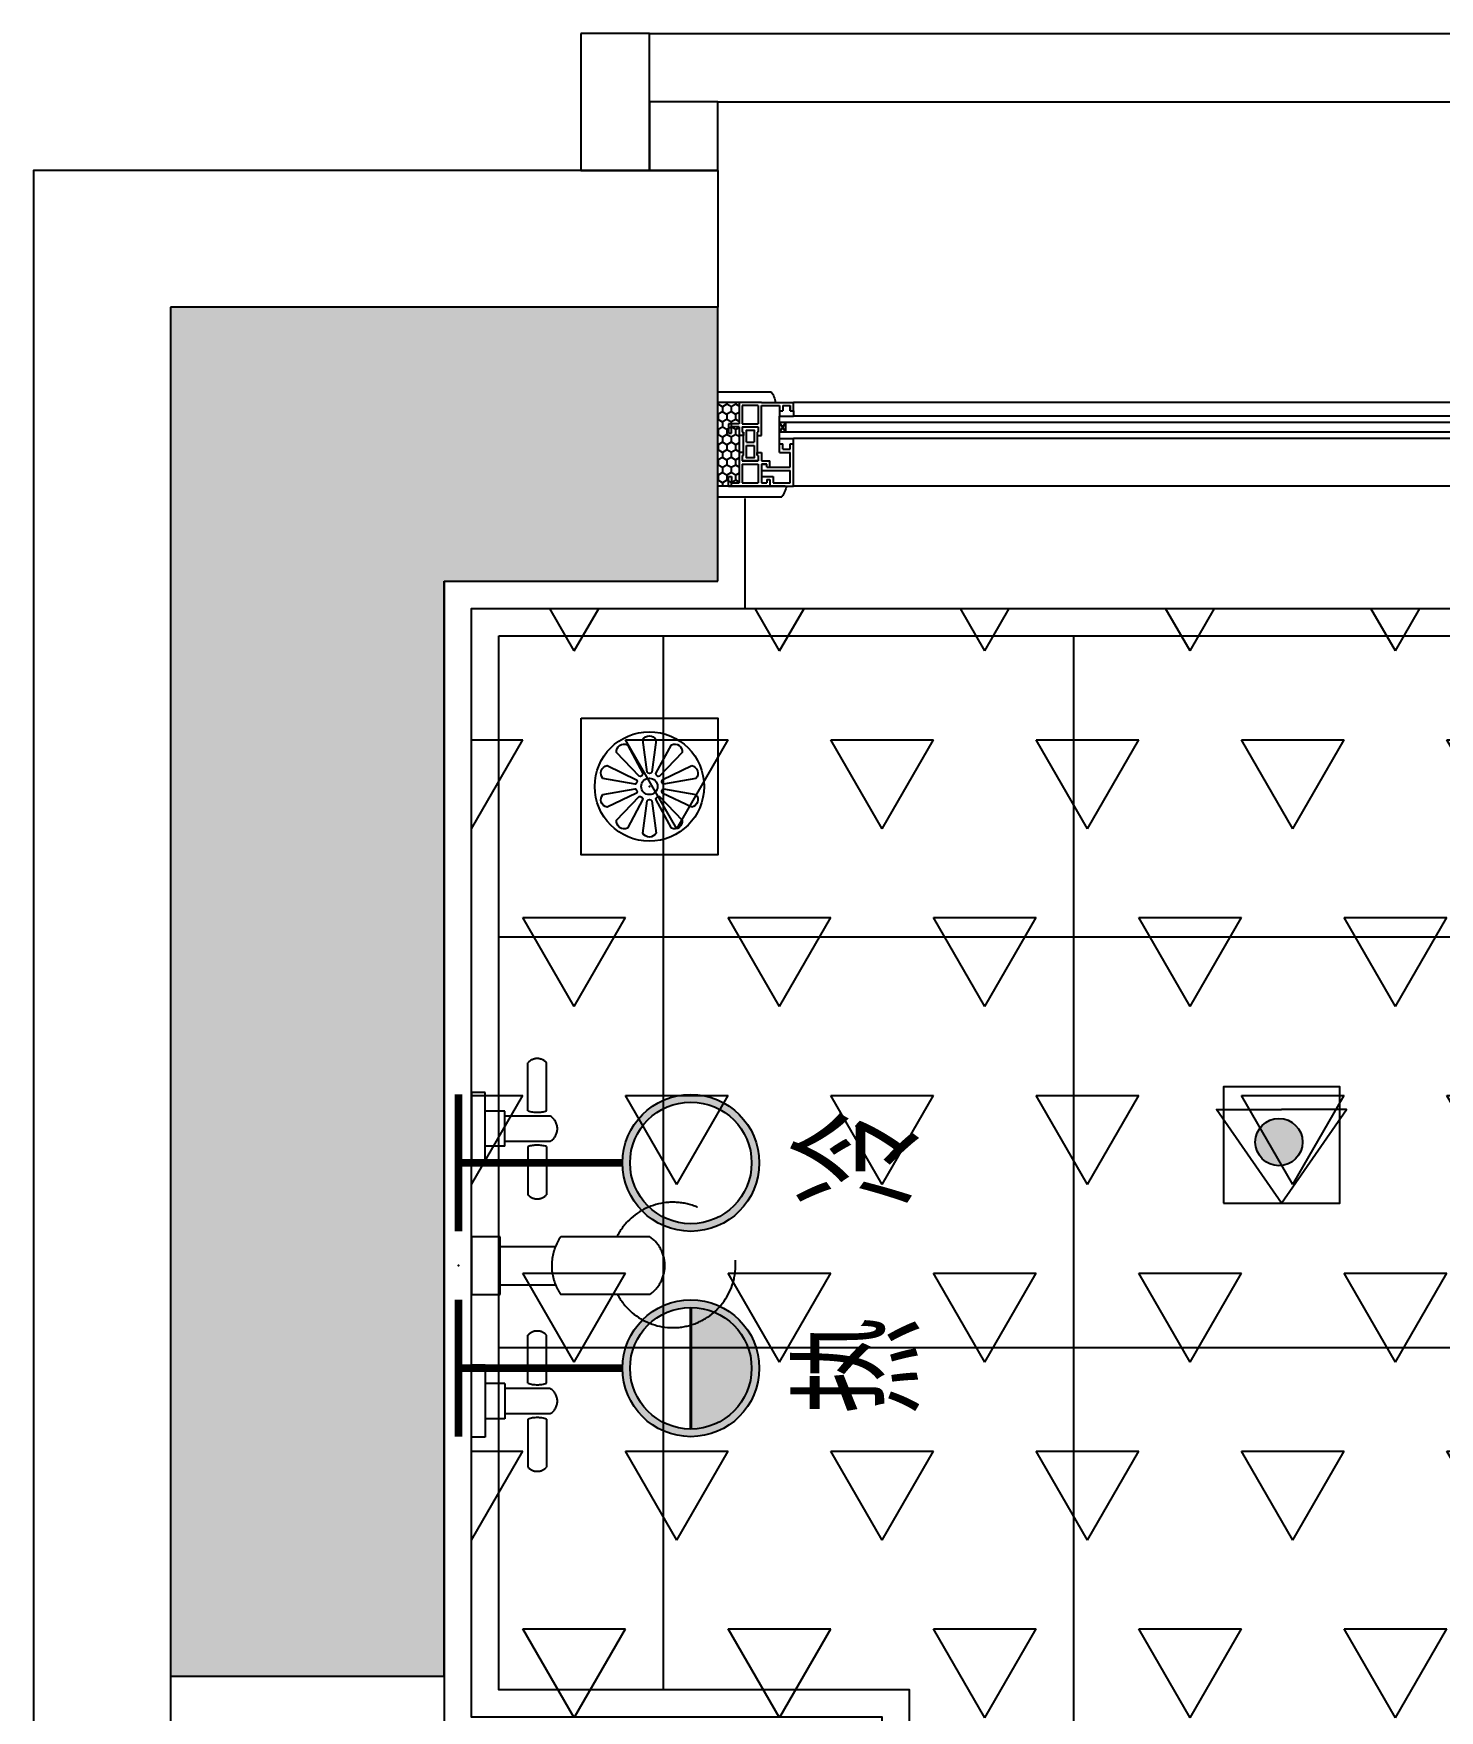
# Model space of a CAD drawing. Header units: millimetres. Extents: x -28014 to 297841, y -81741 to 47579.
# Drawn here: x 81983 to 83011, y -27184 to -25959 of the extents above; entities that cross this region are included whole.
import ezdxf

# ---------------------------------------------------------------- set-up
doc = ezdxf.new("R2010")
doc.units = ezdxf.units.MM
doc.header["$MEASUREMENT"] = 0
doc.linetypes.add('__DASH', pattern=[0.35, 0.25, -0.1])
for name, color, linetype in [('AR9-剪力墙（柱）填充', 250, 'Continuous'), ('AR9-剪力墙（柱）线', 6, 'Continuous'), ('AR9-墙线', 160, 'Continuous'), ('AR9-建筑幕墙（窗）', 12, 'Continuous'), ('DS-4BS-墙体完成面', 20, 'Continuous'), ('EM-强电图标', 14, 'Continuous'), ('EM-给排水图标', 14, 'Continuous'), ('FC-地漏', 144, 'Continuous'), ('FC-地面造型线', 136, 'Continuous'), ('FF-厨卫（地坪隐）', 31, 'Continuous'), ('RC-天花轮廓线', 30, 'Continuous'), ('SURFACE', 6, 'Continuous'), ('装饰', 152, 'Continuous')]:
    doc.layers.add(name, color=color, linetype=linetype)
doc.styles.add('宋体', font='', dxfattribs={"width": 0.8})
doc.styles.get('宋体').set_extended_font_data('SimSun')

# ---------------------------------------------------------------- blocks, each defined once
blk = doc.blocks.new('A$C0310769C')
at = {"linetype": '__DASH', "lineweight": -3, "ltscale": 500}
for p, q in [((41.26189862878527, 113.0167424417159), (41.26189862878527, 148.1290004111652)), ((54.80540250072954, 113.0167424417159), (54.80540250072954, 148.1290004111652)), ((9.999999997613486, 126.3557783515134), (0, 126.3557783515134)), ((0, 126.3557783515134), (1.164153218269348e-10, 73.5614061494125)), ((9.999999997613486, 73.5614061494125), (9.999999997613486, 126.3557783515134)), ((24.36534836079227, 112.7864356937935), (9.999999997613486, 112.7864356937935)), ((24.36534836079227, 87.13074880713248), (24.36534836079227, 112.7864356937935)), ((57.56178145483136, 109.2170930360735), (24.36534836079227, 109.2170930360735)), ((24.36534836079227, 87.13074880713248), (9.999999997613486, 87.13074880713248)), ((57.56178145483136, 90.70009146485245), (24.36534836079227, 90.70009146485245)), ((41.26189862878527, 86.90044205923914), (41.26189862878527, 51.78818408978987)), ((54.80540250072954, 86.90044205923914), (54.80540250072954, 51.78818408978987)), ((9.999999997613486, 73.56140614944161), (-1.396983861923218e-09, 73.5614061494125)), ((21, 14), (61.38106099638389, 14)), ((130.4066970291315, 21.04364183419966), (65.20765893423231, 21.04364183419966)), ((21, -14), (61.38106099650031, -14)), ((130.4066970291315, -21.04364183419966), (65.20765893423231, -21.04364183419966)), ((41.26189862878527, -86.00080782768782), (41.26189862878527, -50.88854985823855)), ((54.80540250072954, -86.00080782768782), (54.80540250072954, -50.88854985823855)), ((9.999999997671694, -72.66177191789029), (-1.33877620100975e-09, -72.66177191789029)), ((0, -125.4561441199912), (-1.33877620100975e-09, -72.66177191789029)), ((9.999999997613486, -72.66177191789029), (9.999999997613486, -125.4561441199912)), ((24.36534836079227, -86.23111457561026), (9.999999997671694, -86.23111457561026)), ((24.36534836079227, -86.23111457561026), (24.36534836079227, -111.8868014622713)), ((57.56178145483136, -89.80045723333023), (24.36534836079227, -89.80045723333023)), ((57.56178145483136, -108.3174588045513), (24.36534836079227, -108.3174588045513)), ((24.36534836079227, -111.8868014622713), (9.999999997671694, -111.8868014622713)), ((41.26189862878527, -112.1171082101646), (41.26189862878527, -147.2293661796139)), ((54.80540250072954, -112.1171082101646), (54.80540250072954, -147.2293661796139)), ((9.999999997671694, -125.4561441199912), (0, -125.4561441199912))]:
    blk.add_line(p, q, dxfattribs=at)
blk.add_lwpolyline([(21, 21.04364183419966), (0, 21.04364183419966), (0, -21.04364183419966), (21, -21.04364183419966)], close=True, dxfattribs=at)
for centre, radius, start, end in [((48.0336505647283, 142.1906303803262), 9.00671210295116, 41.24857936440487, 138.7514206355951), ((48.0336505647283, 134.5133793236455), 22.53801281206266, 252.5148178139924, 287.4851821860076), ((51.93328124779509, 99.95859225047752), 10.83512119812116, 301.2965818416529, 58.7034181583471), ((48.0336505647283, 65.40380517728045), 22.53801281206266, 72.51481781399242, 107.4851821860076), ((48.0336505647283, 57.72655412059976), 9.00671210295116, 221.2485793644049, 318.7514206355951), ((147.1512301336043, 0.4498171157611068), 45.80583285178611, 207.9843087765055, 153.2826457309569), ((95.54688108729897, 1.164153218269348e-10), 36.92293680738694, 145.2543674966261, 202.282162718388), ((115.5826169000939, 0), 25.74078890238043, 305.1625746840118, 54.83742531598818), ((95.54688108729897, 1.164153218269348e-10), 36.92293680738694, 202.2821627191595, 214.7456325067221), ((48.0336505647283, -56.82691988907754), 9.00671210295116, 41.24857936440487, 138.7514206355951), ((48.0336505647283, -64.50417094575823), 22.53801281206266, 252.5148178139924, 287.4851821860076), ((51.93328124779509, -99.0589580189262), 10.83512119812116, 301.2965818416529, 58.7034181583471), ((48.0336505647283, -133.6137450921233), 22.53801281206266, 72.51481781399242, 107.4851821860076), ((48.0336505647283, -141.290996148804), 9.00671210295116, 221.2485793644049, 318.7514206355951)]:
    blk.add_arc(centre, radius, start, end, dxfattribs=at)
blk = doc.blocks.new('地漏')
at = {"color": 0, "lineweight": -3}
blk.add_lwpolyline([(705831.7060148837, -42192.39606522676), (705931.5811709389, -42192.39606522676), (705931.5811709389, -42292.27122128197), (705831.7060148837, -42292.27122128197)], close=True, dxfattribs=at)
for points in [[(705865.542158776, -42211.87018823997), (705876.8801584728, -42232.93819201366, -0.5136593078102789), (705874.1799699869, -42234.89999378287), (705857.6467422983, -42217.60654409603, -0.5839084714144258), (705865.542158776, -42211.87018823997)], [(705897.7450270513, -42211.87018823997, -0.5839084714144257), (705905.640443529, -42217.60654409603), (705889.1072158404, -42234.89999378287, -0.5136593078114282), (705886.4070273545, -42232.93819201366), (705897.7450270513, -42211.87018823997)], [(705847.6955087325, -42236.43399471138, -0.5839084714220167), (705850.7112894794, -42227.15237596259), (705872.2673858171, -42237.53244004865, -0.5136593078029511), (705871.2360055912, -42240.70670198836), (705847.6955087325, -42236.43399471138)], [(705912.5758963479, -42227.15237596259, -0.5839084714220169), (705915.5916770948, -42236.43399471138), (705892.051180236, -42240.70670198836, -0.5136593078038765), (705891.0198000055, -42237.53244004865), (705912.5758963479, -42227.15237596259)], [(705847.6955087325, -42248.23329179735), (705871.2360055912, -42243.96058452037, -0.5136593078038767), (705872.2673858171, -42247.13484646008), (705850.7112894794, -42257.51491054614, -0.5839084714220167), (705847.6955087325, -42248.23329179735)], [(705865.542158776, -42272.79709826876, -0.5839084714144257), (705857.6467422983, -42267.0607424127), (705874.1799699869, -42249.76729272586, -0.5136593078114284), (705876.8801584728, -42251.72909449507), (705865.542158776, -42272.79709826876)], [(705897.7450270513, -42272.79709826876), (705886.4070273545, -42251.72909449507, -0.5136593078102788), (705889.1072158404, -42249.76729272586), (705905.640443529, -42267.0607424127, -0.5839084714144257), (705897.7450270513, -42272.79709826876)], [(705912.5758963479, -42257.51491054614), (705891.0198000055, -42247.13484646008, -0.513659307802951), (705892.051180236, -42243.96058452037), (705915.5916770948, -42248.23329179735, -0.5839084714220169), (705912.5758963479, -42257.51491054614)]]:
    blk.add_lwpolyline(points, format="xyb", dxfattribs=at)
for points in [[(705876.7639571549, -42208.22400491872, -0.5839084714118552), (705886.5232286723, -42208.22400491872), (705883.312401169, -42231.93268701621, -0.5136593078046278), (705879.9747846583, -42231.93268701621)], [(705876.7639571549, -42276.44328159001), (705879.9747846583, -42252.73459949252, -0.5136593078046278), (705883.312401169, -42252.73459949252), (705886.5232286723, -42276.44328159001, -0.5839084714118552)]]:
    blk.add_lwpolyline(points, format="xyb", close=True, dxfattribs=at)
for radius in [39.95006242197253, 5.992509363295881]:
    blk.add_circle((705881.6435929136, -42242.33364325204), radius, dxfattribs=at)
at = {"color": 0}
for p in [(705881.6435929136, -42242.33364325204, 1.2), (705881.6435929136, -42242.33364325204)]:
    blk.add_point(p, dxfattribs=at)
blk = doc.blocks.new('*U27')
blk.add_blockref('地漏', (1263.074706996093, -321.9456624613304))
blk = doc.blocks.new('*U249')
at = {"layer": 'AR9-建筑幕墙（窗）'}
h = blk.add_hatch(dxfattribs=at)
h.set_pattern_fill('HONEY', color=250, scale=2.333308006735999)
h.set_pattern_definition([(1.667559113981895e-09, (-50793.7736316727, 158863.6490238107), (5.556189690946738, 3.207866847442461), [3.704126460693399, -7.408252921386797]), (120.0000000016675, (-50793.7736316727, 158863.6490238107), (-5.55618902731644, 3.207867996883855), [3.704126460693292, -7.408252921386583]), (60.00000000166753, (-50793.7736316727, 158863.6490238107), (6.636302977941727e-07, 6.415734844326314), [-7.408252921386794, 3.704126460693397])])
h.paths.add_polyline_path([(-28.05519676091603, 330.1263833773738), (33.05519676202437, 330.1263833754424), (33.05519676247685, 345.681770089551), (-28.05519676046333, 345.6817700914825)])
h = blk.add_hatch(dxfattribs=at)
h.set_pattern_fill('HONEY', color=250, scale=2.333308006735999)
h.set_pattern_definition([(1.667559113981895e-09, (-50793.7736316727, 158609.3307939181), (5.556189690946738, 3.207866847442461), [3.704126460693399, -7.408252921386797]), (120.0000000016675, (-50793.7736316727, 158609.3307939181), (-5.55618902731644, 3.207867996883855), [3.704126460693292, -7.408252921386583]), (60.00000000166753, (-50793.7736316727, 158609.3307939181), (6.636302977941727e-07, 6.415734844326314), [-7.408252921386794, 3.704126460693397])])
h.paths.add_polyline_path([(-28.05519676091603, -238.7628431804567), (33.05519676202437, -238.7628431791438), (33.05519676247685, -254.3182298932525), (-28.05519676046333, -254.3182298945653)])
for p, q in [((-35.83289011760826, 345.6817700902149), (-35.83289011756301, 306.7933033140883)), ((40.83289011760826, 345.6817700888566), (-35.83289011760826, 345.6817700902149)), ((-28.05519676381346, 330.1263833790941), (-28.05519676218387, 345.6817700917541)), ((-28.05519676381346, 330.1263833790941), (-28.05519676218387, 345.6817700917541)), ((-28.05519676050881, 325.3727836066531), (-28.05519676218387, 345.6817700900338)), ((33.05519676213862, 301.2308525993245), (33.05519676227436, 345.6817700895358)), ((33.05519676213862, 301.2308525993245), (33.05519676227436, 345.6817700895358)), ((33.05519675856203, 296.4772528268383), (33.05519676227436, 345.6817700877249)), ((40.83289011760826, 345.6817700888566), (40.83289011570696, 298.8975445757926)), ((33.05519676159565, 337.9040767331153), (33.05519676159565, 290.4601472628166)), ((-28.05519676259109, 313.7932273301766), (-28.05519676259109, 330.1263833773286)), ((-28.05519676259109, 313.7932273301766), (-28.05519676259109, 300.5711486253393)), ((-28.05519676259109, 300.5711486253393), (-28.05519676259109, 290.4601472628166)), ((-28.05519676259109, -199.0966070658994), (-28.05519676259109, 290.4601472628166)), ((-21.83304207800711, 290.4601472628166), (-28.05519676259109, 290.4601472628166)), ((-21.83304207796186, 290.4601472628166), (-17.94419540011381, 290.4601472628166)), ((-17.94419540011381, -199.0966070658994), (-17.94419540011381, 290.4601472628166)), ((-1.611039352916578, -199.0966070658542), (-1.611039352916577, 290.4601472627713)), ((2.2778073249317, 290.4601472628166), (-1.611039352916578, 290.4601472627713)), ((33.05519676159565, 290.4601472628166), (2.2778073249317, 290.4601472627713)), ((33.05519676159565, -199.0966070658994), (33.05519676159565, 290.4601472628166)), ((-21.83304207800711, -199.0966070658994), (-28.05519676259109, -199.0966070658994)), ((-28.05519676259109, -209.2076084284222), (-28.05519676259109, -199.0966070658994)), ((-21.83304207796186, -199.0966070658994), (-17.94419540011381, -199.0966070658994)), ((2.2778073249317, -199.0966070658994), (-1.611039352916578, -199.0966070658542)), ((33.05519676159565, -199.0966070658994), (2.2778073249317, -199.0966070658542)), ((33.05519676159565, -246.540536536198), (33.05519676159565, -199.0966070658994)), ((33.05519675856203, -205.1137126299211), (33.05519676227436, -254.3182298908077)), ((40.83289011760826, -254.3182298919396), (40.83289011570696, -207.5340043788756)), ((-35.83289011760826, -254.3182298932977), (-35.83289011756301, -215.4297631171712)), ((-28.05519676259109, -222.4296871332594), (-28.05519676259109, -209.2076084284222)), ((33.05519676213862, -209.8673124024074), (33.05519676227436, -254.3182298926185)), ((33.05519676213862, -209.8673124024074), (33.05519676227436, -254.3182298926185)), ((-28.05519676259109, -222.4296871332594), (-28.05519676259109, -238.7628431804114)), ((-28.05519676050881, -234.009243409736), (-28.05519676218387, -254.3182298931165)), ((-28.05519676381346, -238.762843182177), (-28.05519676218387, -254.3182298948368)), ((-28.05519676381346, -238.762843182177), (-28.05519676218387, -254.3182298948368)), ((40.83289011760826, -254.3182298919396), (-35.83289011760826, -254.3182298932977))]:
    blk.add_line(p, q, dxfattribs=at)
at = {"layer": 'AR9-建筑幕墙（窗）', "color": 8}
for p, q in [((-12.4998100510179, 330.1263833773286), (-12.4998100510179, 337.9040767331153)), ((-12.4998100510179, 337.9040767331153), (-5.499886030809876, 337.9040767331153)), ((-10.16650204428197, 330.1263833773286), (-10.16650204428197, 335.5707687263792)), ((-5.499886030809876, 335.5707687263792), (-10.16650204428197, 335.5707687263792)), ((-5.499886030809876, 337.9040767331153), (-5.499886030809876, 335.5707687263792)), ((33.05519676159565, 337.9040767331153), (26.0552727413874, 337.9040767331153)), ((26.0552727413874, 337.9040767331153), (26.0552727413874, 335.5707687263792)), ((26.0552727413874, 335.5707687263792), (30.72188875485926, 335.5707687263792)), ((30.72188875485926, 335.5707687263792), (30.72188875485926, 330.1263833772833)), ((-28.05519676259109, 330.1263833773286), (-12.4998100510179, 330.1263833773286)), ((-25.72188875585516, 316.1265353369125), (-25.72188875585516, 327.7930753705473)), ((-25.72188875585516, 327.7930753705473), (-12.4998100510179, 327.7930753705925)), ((-12.4998100510179, 327.7930753705925), (-12.4998100510179, 316.1265353369125)), ((-10.16650204428197, 330.1263833773286), (30.72188875485926, 330.1263833772833)), ((-10.16650204428197, 327.7930753705925), (-6.277655366388672, 327.7930753705925)), ((-10.16650204428197, 327.7930753705925), (-10.16650204428197, 316.1265353368673)), ((-6.277655366388672, 327.7930753705473), (-6.277655366388672, 327.0153060349687)), ((-6.277655366388672, 327.0153060349687), (-3.944347359652738, 327.0153060349687)), ((-3.944347359652738, 327.0153060349687), (-3.944347359697986, 330.1263833772833)), ((1.111153321608754, 324.6819980282327), (1.111153321608754, 319.2376126792273)), ((3.444461328344914, 324.6819980282327), (3.444461328344914, 319.2376126792273)), ((8.499962009606179, 327.0153060349687), (8.499962009651426, 330.1263833772833)), ((10.83327001634211, 327.0153060349687), (8.499962009606179, 327.0153060349687)), ((10.83327001634211, 327.7930753705473), (14.72211669423541, 327.7930753705473)), ((10.83327001634211, 327.7930753705473), (10.83327001634211, 327.0153060349687)), ((14.72211669423541, 327.7930753705925), (14.72211669423541, 316.1265353369125)), ((17.05542470097134, 327.7930753705925), (30.72188875485926, 327.7930753705925)), ((17.05542470097134, 327.7930753705925), (17.05542470097134, 316.1265353369125)), ((30.72188875485926, 327.7930753705925), (30.72188875485926, 316.1265353369125)), ((-25.72188875585516, 316.1265353369125), (-12.4998100510179, 316.1265353369125)), ((-25.72188875585516, 313.7932273301766), (-25.72188875585516, 300.5711486253393)), ((-3.944347359697986, 313.7932273301766), (-25.72188875585516, 313.7932273301766)), ((-10.16650204428197, 316.1265353369125), (-6.277655366388672, 316.1265353369125)), ((-6.277655366388672, 316.1265353369578), (-6.277655366388672, 316.9043046725366)), ((-6.277655366388672, 316.9043046725366), (-3.944347359652738, 316.9043046725366)), ((-3.944347359652738, 316.9043046725366), (-3.944347359697986, 313.7932273301766)), ((10.83327001634211, 316.9043046724913), (8.499962009606179, 316.9043046725366)), ((8.499962009606179, 316.9043046725366), (8.499962009651426, 313.7932273301766)), ((8.499962009651426, 313.7932273301766), (10.83327001634211, 313.7932273301766)), ((10.83327001634211, 316.1265353369578), (10.83327001634211, 316.9043046724913)), ((10.83327001634211, 316.1265353369125), (14.72211669423541, 316.1265353369125)), ((10.83327001634211, 313.7932273301766), (14.72211669423541, 313.7932273301766)), ((14.72211669423541, 313.7932273301766), (14.72211669423541, 307.5710726455474)), ((19.38873270770728, 307.5710726455474), (14.72211669423541, 307.5710726455474)), ((17.05542470097134, 316.1265353369125), (30.72188875485926, 316.1265353369125)), ((17.05542470097134, 313.7932273301313), (30.72188875485926, 313.7932273301766)), ((17.05542470097134, 309.9043806522833), (17.05542470097134, 313.7932273301313)), ((17.05542470097134, 313.7932273301766), (17.05542470097134, 309.9043806522833)), ((19.38873270770728, 309.9043806522833), (17.05542470097134, 309.9043806522833)), ((19.38873270770728, 309.9043806522833), (17.05542470097134, 309.9043806522833)), ((19.38873270770728, 309.9043806522833), (19.38873270770728, 307.5710726455474)), ((19.38873270770728, 309.9043806522833), (19.38873270770728, 292.7934552695526)), ((21.72204071444344, 313.7932273301766), (21.72204071444344, 292.7934552695526)), ((26.0552727413874, 313.7932273301766), (26.0552727413874, 305.2377646388113)), ((28.38858074812333, 309.9043806522833), (30.72188875485926, 309.9043806522833)), ((28.38858074812333, 309.9043806522833), (28.38858074812333, 307.5710726455474)), ((28.38858074812333, 307.5710726455474), (33.05519676159565, 307.5710726455474)), ((30.72188875485926, 313.7932273301766), (30.72188875485926, 309.9043806522833)), ((-25.72188875585516, 300.5711486253393), (-21.83304207796186, 300.5711486253393)), ((-25.72188875585516, 298.2378406186032), (-25.72188875585516, 292.7934552695526)), ((-25.72188875585516, 298.2378406186032), (-21.83304207796186, 298.2378406186032)), ((-21.83304207796186, 300.5711486253393), (-21.83304207796186, 298.2378406186032)), ((-21.83304207796186, 300.5711486253393), (-17.94419540011381, 300.5711486253393)), ((-17.94419540006857, 300.5711486253393), (-17.94419540011381, 290.4601472628166)), ((-13.2775793865967, 300.5711486253393), (-17.94419540006857, 300.5711486253393)), ((-13.2775793865967, -209.2076084284222), (-13.2775793865967, 300.5711486253393)), ((-6.277655366388672, 300.571148625294), (-13.27757938664195, 300.571148625294)), ((-6.277655366433919, 295.904532611822), (-13.27757938664195, 300.571148625294)), ((-6.277655366388672, 300.571148625294), (-13.2775793865967, 295.904532611822)), ((-6.277655366388672, 295.904532611822), (-13.27757938664195, 295.904532611822)), ((-6.277655366388672, -209.2076084283767), (-6.277655366388672, 300.5711486253393)), ((-1.611039352916578, 300.5711486253393), (-6.277655366433919, 300.5711486253393)), ((-1.611039352916578, 300.5711486253393), (-1.611039352916578, 290.4601472627713)), ((2.277807324976948, 300.571148625294), (-1.611039352916578, 300.571148625294)), ((8.499962009560932, 300.5711486253393), (2.277807324976948, 300.571148625294)), ((2.277807324976948, 300.571148625294), (2.277807324976948, 298.2378406185579)), ((6.166654002824771, 298.2378406185579), (2.2778073249317, 298.2378406185579)), ((6.166654002824771, 298.2378406185579), (6.166654002824771, 292.7934552695526)), ((8.499962009560932, 300.5711486253393), (8.499962009560932, 292.7934552695074)), ((26.0552727413874, 305.2377646388113), (30.72188875485926, 305.2377646388113)), ((30.72188875485926, 305.2377646388113), (30.72188875485926, 292.7934552695526)), ((-21.83304207800711, 292.7934552695526), (-25.72188875585516, 292.7934552695526)), ((-25.72188875585516, 292.7934552695526), (-21.83304207796186, 292.7934552695526)), ((-21.83304207796186, 292.7934552695526), (-21.83304207796186, 290.4601472628166)), ((6.166654002824771, 292.7934552695074), (2.2778073249317, 292.7934552695526)), ((2.2778073249317, 292.7934552695526), (2.2778073249317, 290.4601472628166)), ((19.38873270770728, 292.7934552695526), (8.499962009560932, 292.7934552695526)), ((30.72188875485926, 292.7934552695526), (21.72204071444344, 292.7934552695526)), ((-21.83304207800711, -201.4299150726356), (-25.72188875585516, -201.4299150726356)), ((-25.72188875585516, -201.4299150726356), (-21.83304207796186, -201.4299150726356)), ((-25.72188875585516, -206.874300421686), (-25.72188875585516, -201.4299150726356)), ((-25.72188875585516, -206.874300421686), (-21.83304207796186, -206.874300421686)), ((-21.83304207796186, -201.4299150726356), (-21.83304207796186, -199.0966070658994)), ((-21.83304207796186, -209.2076084284222), (-21.83304207796186, -206.874300421686)), ((-17.94419540006857, -209.2076084284222), (-17.94419540011381, -199.0966070658994)), ((-6.277655366388672, -204.5409924149048), (-13.27757938664195, -204.5409924149048)), ((-6.277655366433919, -204.5409924149048), (-13.27757938664195, -209.2076084283767)), ((-6.277655366388672, -209.2076084283767), (-13.2775793865967, -204.5409924149048)), ((-1.611039352916578, -209.2076084284222), (-1.611039352916578, -199.0966070658542)), ((2.2778073249317, -201.4299150726356), (2.2778073249317, -199.0966070658994)), ((6.166654002824771, -201.4299150725901), (2.2778073249317, -201.4299150726356)), ((6.166654002824771, -206.8743004216408), (2.2778073249317, -206.8743004216408)), ((2.277807324976948, -209.2076084283767), (2.277807324976948, -206.8743004216408)), ((6.166654002824771, -206.8743004216408), (6.166654002824771, -201.4299150726356)), ((19.38873270770728, -201.4299150726356), (8.499962009560932, -201.4299150726356)), ((8.499962009560932, -209.2076084284222), (8.499962009560932, -201.4299150725901)), ((19.38873270770728, -218.5408404553662), (19.38873270770728, -201.4299150726356)), ((30.72188875485926, -201.4299150726356), (21.72204071444344, -201.4299150726356)), ((21.72204071444344, -222.4296871332594), (21.72204071444344, -201.4299150726356)), ((30.72188875485926, -213.8742244418941), (30.72188875485926, -201.4299150726356)), ((-25.72188875585516, -222.4296871332594), (-25.72188875585516, -209.2076084284222)), ((-25.72188875585516, -209.2076084284222), (-21.83304207796186, -209.2076084284222)), ((-21.83304207796186, -209.2076084284222), (-17.94419540011381, -209.2076084284222)), ((-13.2775793865967, -209.2076084284222), (-17.94419540006857, -209.2076084284222)), ((-6.277655366388672, -209.2076084283767), (-13.27757938664195, -209.2076084283767)), ((-1.611039352916578, -209.2076084284222), (-6.277655366433919, -209.2076084284222)), ((2.277807324976948, -209.2076084283767), (-1.611039352916578, -209.2076084283767)), ((8.499962009560932, -209.2076084284222), (2.277807324976948, -209.2076084283767)), ((14.72211669423541, -222.4296871332594), (14.72211669423541, -216.2075324486302)), ((19.38873270770728, -216.2075324486302), (14.72211669423541, -216.2075324486302)), ((19.38873270770728, -218.5408404553662), (17.05542470097134, -218.5408404553662)), ((17.05542470097134, -218.5408404553662), (17.05542470097134, -222.4296871332142)), ((17.05542470097134, -222.4296871332594), (17.05542470097134, -218.5408404553662)), ((19.38873270770728, -218.5408404553662), (17.05542470097134, -218.5408404553662)), ((19.38873270770728, -218.5408404553662), (19.38873270770728, -216.2075324486302)), ((26.0552727413874, -213.8742244418941), (30.72188875485926, -213.8742244418941)), ((26.0552727413874, -222.4296871332594), (26.0552727413874, -213.8742244418941)), ((28.38858074812333, -216.2075324486302), (33.05519676159565, -216.2075324486302)), ((28.38858074812333, -218.5408404553662), (28.38858074812333, -216.2075324486302)), ((28.38858074812333, -218.5408404553662), (30.72188875485926, -218.5408404553662)), ((30.72188875485926, -222.4296871332594), (30.72188875485926, -218.5408404553662)), ((-3.944347359697986, -222.4296871332594), (-25.72188875585516, -222.4296871332594)), ((-25.72188875585516, -224.7629951399954), (-25.72188875585516, -236.42953517363)), ((-25.72188875585516, -224.7629951399954), (-12.4998100510179, -224.7629951399954)), ((-12.4998100510179, -236.4295351736755), (-12.4998100510179, -224.7629951399954)), ((-10.16650204428197, -224.7629951399954), (-6.277655366388672, -224.7629951399954)), ((-10.16650204428197, -236.4295351736755), (-10.16650204428197, -224.7629951399501)), ((-6.277655366388672, -224.7629951400406), (-6.277655366388672, -225.5407644756194)), ((-6.277655366388672, -225.5407644756194), (-3.944347359652738, -225.5407644756194)), ((-3.944347359652738, -225.5407644756194), (-3.944347359697986, -222.4296871332594)), ((1.111153321608754, -233.3184578313155), (1.111153321608754, -227.8740724823101)), ((3.444461328344914, -233.3184578313155), (3.444461328344914, -227.8740724823101)), ((8.499962009606179, -225.5407644756194), (8.499962009651426, -222.4296871332594)), ((8.499962009651426, -222.4296871332594), (10.83327001634211, -222.4296871332594)), ((10.83327001634211, -225.5407644755742), (8.499962009606179, -225.5407644756194)), ((10.83327001634211, -222.4296871332594), (14.72211669423541, -222.4296871332594)), ((10.83327001634211, -224.7629951399954), (14.72211669423541, -224.7629951399954)), ((10.83327001634211, -224.7629951400406), (10.83327001634211, -225.5407644755742)), ((14.72211669423541, -236.4295351736755), (14.72211669423541, -224.7629951399954)), ((17.05542470097134, -222.4296871332142), (30.72188875485926, -222.4296871332594)), ((17.05542470097134, -224.7629951399954), (30.72188875485926, -224.7629951399954)), ((17.05542470097134, -236.4295351736755), (17.05542470097134, -224.7629951399954)), ((30.72188875485926, -236.4295351736755), (30.72188875485926, -224.7629951399954)), ((-28.05519676259109, -238.7628431804114), (-12.4998100510179, -238.7628431804114)), ((-25.72188875585516, -236.42953517363), (-12.4998100510179, -236.4295351736755)), ((-12.4998100510179, -238.7628431804114), (-12.4998100510179, -246.540536536198)), ((-10.16650204428197, -236.4295351736755), (-6.277655366388672, -236.4295351736755)), ((-10.16650204428197, -238.7628431804114), (-10.16650204428197, -244.2072285294621)), ((-10.16650204428197, -238.7628431804114), (30.72188875485926, -238.7628431803662)), ((-5.499886030809876, -244.2072285294621), (-10.16650204428197, -244.2072285294621)), ((-6.277655366388672, -236.42953517363), (-6.277655366388672, -235.6517658380517)), ((-6.277655366388672, -235.6517658380517), (-3.944347359652738, -235.6517658380517)), ((-5.499886030809876, -246.540536536198), (-5.499886030809876, -244.2072285294621)), ((-3.944347359652738, -235.6517658380517), (-3.944347359697986, -238.7628431803662)), ((10.83327001634211, -235.6517658380517), (8.499962009606179, -235.6517658380517)), ((8.499962009606179, -235.6517658380517), (8.499962009651426, -238.7628431803662)), ((10.83327001634211, -236.42953517363), (10.83327001634211, -235.6517658380517)), ((10.83327001634211, -236.42953517363), (14.72211669423541, -236.42953517363)), ((17.05542470097134, -236.4295351736755), (30.72188875485926, -236.4295351736755)), ((26.0552727413874, -246.540536536198), (26.0552727413874, -244.2072285294621)), ((26.0552727413874, -244.2072285294621), (30.72188875485926, -244.2072285294621)), ((30.72188875485926, -244.2072285294621), (30.72188875485926, -238.7628431803662)), ((-12.4998100510179, -246.540536536198), (-5.499886030809876, -246.540536536198)), ((33.05519676159565, -246.540536536198), (26.0552727413874, -246.540536536198))]:
    blk.add_line(p, q, dxfattribs=at)
for points in [[(1.111153321608754, 324.6819980282327), (-7.833194037545809, 324.6819980282327), (-7.833194037545809, 319.2376126792726), (1.111153321608754, 319.2376126792273)], [(10.83327001634211, 327.0153060349687), (-6.277655366388672, 327.0153060349687)], [(3.444461328344914, 319.2376126792273), (12.38880868749925, 319.2376126792726), (12.38880868749925, 324.6819980282327), (3.444461328344914, 324.6819980282327)], [(14.72211669423541, 316.9043046724913), (14.72211669423541, 316.9043046724913), (14.72211669423541, 327.0153060349687)], [(-6.277655366388672, 316.9043046724913), (10.83327001634211, 316.9043046724913)], [(1.111153321608754, -233.3184578313155), (-7.833194037545809, -233.3184578313155), (-7.833194037545809, -227.8740724823556), (1.111153321608754, -227.8740724823101)], [(-6.277655366388672, -225.5407644755742), (10.83327001634211, -225.5407644755742)], [(3.444461328344914, -227.8740724823101), (12.38880868749925, -227.8740724823556), (12.38880868749925, -233.3184578313155), (3.444461328344914, -233.3184578313155)], [(14.72211669423541, -225.5407644755742), (14.72211669423541, -225.5407644755742), (14.72211669423541, -235.6517658380517)], [(10.83327001634211, -235.6517658380517), (-6.277655366388672, -235.6517658380517)]]:
    blk.add_lwpolyline(points, dxfattribs=at)
at = {"layer": 'AR9-建筑幕墙（窗）'}
for centre, start, end in [((-26.23175832022343, 319.001186493526), 231.8160175271418, 263.2575898998442), ((31.2317583190918, 311.1054277558187), 276.7424101001559, 308.1839824728582), ((31.2317583190918, -219.7418875589015), 51.81601752714163, 83.25758989984426), ((-26.23175832022343, -227.6376462966089), 96.74241010015574, 128.1839824728584)]:
    blk.add_arc(centre, 15.53107026448006, start, end, dxfattribs=at)
blk = doc.blocks.new('*U130')
at = {"lineweight": -3}
h = blk.add_hatch(color=12, dxfattribs=at)
h.dxf.hatch_style = 1
edge = h.paths.add_edge_path()
edge.add_arc((-75, -169.6747247777529), 49.99999999995343, 0, 360)
edge = h.paths.add_edge_path(flags=17)
edge.add_arc((-75, -169.6747247777529), 44.39999999995864, 0, 360)
h = blk.add_hatch(color=12, dxfattribs=at)
h.dxf.hatch_style = 1
edge = h.paths.add_edge_path()
edge.add_arc((75, -169.6747247777529), 49.99999999995343, 0, 360)
edge = h.paths.add_edge_path(flags=17)
edge.add_arc((75, -169.6747247777529), 44.39999999995864, 0, 360)
h = blk.add_hatch(color=250)
h.dxf.hatch_style = 1
h.paths.add_polyline_path([(-30.60000000004136, -169.6747247777529), (-119.3999999999587, -169.6747247777529, 1)])
at = {"color": 12, "lineweight": -3, "const_width": 5.599999999994784}
for points in [[(-25.00000000011642, 0), (-125, 0)], [(-75, -119.6747247778111), (-75, 0)], [(124.9999999998836, 0), (25, 0)], [(75, -119.6747247778111), (75, 0)]]:
    blk.add_lwpolyline(points, dxfattribs=at)
at = {"color": 12, "const_width": 2}
blk.add_lwpolyline([(-119.3999999999069, -169.6747247777529), (-30.60000000009313, -169.6747247777529)], dxfattribs=at)
at = {"color": 12, "lineweight": -3}
for centre, radius in [((-75, -169.6747247777529), 49.99999999995343), ((75, -169.6747247777529), 49.99999999995343), ((-75, -169.6747247777529), 44.39999999995864), ((75, -169.6747247777529), 44.39999999995864)]:
    blk.add_circle(centre, radius, dxfattribs=at)
at = {"color": 12}
blk.add_point((0, 0), dxfattribs=at)
at = {"color": 50, "style": '宋体', "width": 0.7}
for tag, p in [('热', (-109.4197038062848, -328.2033340032212)), ('冷', (43.17925840010867, -328.2033340032212))]:
    blk.add_attdef(tag, p, '', height=75, dxfattribs=at)
blk = doc.blocks.new('接线盒')
h = blk.add_hatch(color=256)
edge = h.paths.add_edge_path()
edge.add_arc((704760.5831311495, -7714.032088724682), 36.98542992664921, 180, 540)
for points in [[(704764.6000080907, -7809.605001126344), (704662.8460647939, -7663.010191255868), (704764.6000080907, -7663.010191255868), (704764.6000080907, -7663.010191255868)], [(704764.6000080907, -7809.605001126344), (704866.3539513877, -7663.010191255868), (704764.6000080907, -7663.010191255868), (704764.6000080907, -7663.010191255868)]]:
    blk.add_lwpolyline(points)
blk.add_circle((704760.5831311495, -7714.032088724682), 36.98542992664921)
blk = doc.blocks.new('*U124')
blk.add_lwpolyline([(701741.3082125826, -9390.911660408588), (701826.3082125826, -9390.911660408588), (701826.3082125826, -9305.911660408588), (701741.3082125826, -9305.911660408588)], close=True)
at = {"xscale": 0.466591407103934, "yscale": 0.466591407103934, "zscale": 0.466591407103934}
blk.add_blockref('接线盒', (372946.7018177677, -5747.017074008843), dxfattribs=at)

msp = doc.modelspace()

# ---------------------------------------------------------------- hatches: boundary and pattern name
at = {"layer": 'AR9-剪力墙（柱）填充'}
msp.add_hatch(color=256, dxfattribs=at).paths.add_polyline_path([(82483.22107522027, -26359.02789003929), (82483.22107522027, -26159.02789003929), (82083.22101418511, -26159.02789003929), (82083.22101418511, -27159.02789003929), (82283.22101418511, -27159.02789003929), (82283.22101418511, -26359.02789003929)])
at = {"layer": 'FC-地面造型线'}
h = msp.add_hatch(dxfattribs=at)
h.set_pattern_fill('TRIANG', color=250, scale=400)
h.set_pattern_definition([(59.99999999999999, (82303.22101561891, -27839.02791353807), (-74.99999985479714, 129.9038104838329), [75, -75]), (120, (82303.22101561891, -27839.02791353807), (-149.9999998547972, 8.383292948721532e-08), [74.99999999999999, -74.99999999999999]), (0, (82265.72101561891, -27774.07600833807), (75, 129.9038104), [75, -75])])
h.paths.add_polyline_path([(83963.22107512516, -26974.02783594979), (83963.22107512516, -26961.02783594979), (83963.22107512516, -26924.0278359501), (83963.22107512516, -26379.02789002696), (83063.22107514559, -26379.02789002695), (82493.22107518389, -26379.02789002633), (82303.22101561891, -26379.02789003805), (82303.22107368831, -27189.02787803624), (82603.22144553614, -27189.02787803629), (82603.22144553601, -27839.02791353807), (83963.22107408002, -27839.02791353806), (83963.22107496168, -27794.02796683611), (83963.22107528822, -27749.02796671856), (83963.22107528822, -27744.02796671856), (83963.22107510612, -27734.02789981287)])
at = {"layer": 'RC-天花轮廓线'}
h = msp.add_hatch(dxfattribs=at)
h.set_pattern_fill('_USER', color=251, scale=300, double=1, pattern_type=0)
h.set_pattern_definition([(0, (83943.22107408004, -27819.02791353806), (0, 300), []), (90, (83943.22107408004, -27819.02791353806), (-300, 1.83697019872103e-14), [])])
h.paths.add_polyline_path([(82323.22107368831, -26399.02789003805), (83943.22107408002, -26399.02789003805), (83943.22107408004, -27819.02791353806), (82623.22144553601, -27819.02791353779), (82623.22144553614, -27169.0278780363), (82323.22107368831, -27169.02787803624)])

# ---------------------------------------------------------------- linework, layer by layer
at = {"layer": 'AR9-剪力墙（柱）线'}
for p, q in [((82483.22107522027, -26159.02789003929), (82083.22101418511, -26159.02789003929)), ((82083.22101418511, -26159.02789003929), (82083.22101418511, -27159.02789003929)), ((82483.22107522027, -26359.02789003929), (82483.22107522027, -26159.02789003929)), ((82283.22101418511, -27159.02789003929), (82283.22101418511, -26359.02789003929)), ((82283.22101418511, -26359.02789003929), (82483.22107522027, -26359.02789003929)), ((82083.22101418511, -27159.02789003929), (82283.22101418511, -27159.02789003929))]:
    msp.add_line(p, q, dxfattribs=at)
at = {"layer": 'AR9-墙线'}
for p, q in [((82083.22107512341, -26159.02789002695), (82083.2210751212, -27959.02789002682)), ((82483.22107518389, -26159.02789002695), (82083.22107512341, -26159.02789002695)), ((82483.22107518389, -26359.02789002695), (82483.22107518389, -26159.02789002695)), ((82283.22107512318, -26359.02789002695), (82283.22107512131, -27859.02789133312)), ((82283.22107512318, -26359.02789002695), (82483.22107518389, -26359.02789002695))]:
    msp.add_line(p, q, dxfattribs=at)
at = {"layer": 'DS-4BS-墙体完成面'}
msp.add_line((82493.22107518389, -26379.02789002633), (83073.22107514559, -26379.02789002695), dxfattribs=at)
msp.add_lwpolyline([(84103.22107512492, -27859.02790112975), (84103.22107512492, -27739.02789981288), (83963.22107538619, -27739.02789981286), (83963.22107408002, -27839.02791353806), (82603.22144553601, -27839.02791353807), (82603.22144553614, -27189.02787803629), (82303.22107368831, -27189.02787803624), (82303.22101561891, -26379.02789003805), (82503.22107518389, -26379.02789002571), (82503.22107518389, -26298.5793187744)], dxfattribs=at)
at = {"layer": 'RC-天花轮廓线'}
msp.add_lwpolyline([(82323.22107368831, -26399.02789003805), (83943.22107408002, -26399.02789003805), (83943.22107408004, -27819.02791353806), (82623.22144553601, -27819.02791353779), (82623.22144553614, -27169.0278780363), (82323.22107368831, -27169.02787803624)], close=True, dxfattribs=at)
at = {"layer": 'SURFACE'}
msp.add_line((82483.22107518389, -26059.02789002695), (82483.22107518389, -26159.02789002695), dxfattribs=at)
at = {"layer": '装饰'}
msp.add_line((82483.22107518389, -26059.02789002695), (82083.22107512353, -26059.02789002695), dxfattribs=at)
for points in [[(82383.221075184, -25959.02789002701), (82383.221075184, -26059.02789002701), (82433.221075184, -26059.02789002701), (82433.221075184, -25959.02789002701)], [(82433.221075184, -26059.02789002701), (82483.221075184, -26059.02789002701), (82483.221075184, -26009.02789002701), (82433.221075184, -26009.02789002701)]]:
    msp.add_lwpolyline(points, close=True, dxfattribs=at)
for points in [[(82433.221075184, -25959.02789002701), (83133.22107514559, -25959.02789002701)], [(82483.221075184, -26009.02789002701), (83083.22107514559, -26009.02789002701)], [(82083.22107511677, -26059.02789002043), (81983.22107511677, -26059.02789002043), (81983.22107511631, -32509.0278900195), (82083.22107512678, -32509.0278900195)]]:
    msp.add_lwpolyline(points, dxfattribs=at)

# ---------------------------------------------------------------- block references
at = {"layer": 'AR9-建筑幕墙（窗）', "xscale": -1, "rotation": 90}
msp.add_blockref('*U249', (82828.9028453098, -26256.52789003929), dxfattribs=at)
at = {"layer": 'EM-强电图标', "color": 8}
msp.add_blockref('*U124', (-618888.7128982397, -17422.50975280641), dxfattribs=at)
at = {"layer": 'EM-给排水图标', "rotation": 89.99999999999999}
msp.add_blockref('*U130', (82293.84120932083, -26859.02789002695), dxfattribs=at).add_auto_attribs({'热': '热', '冷': '冷'})
at = {"layer": 'FC-地漏'}
msp.add_blockref('*U27', (-624711.4972857223, 16055.25141567641), dxfattribs=at)
at = {"layer": 'FF-厨卫（地坪隐）'}
msp.add_blockref('A$C0310769C', (82303.2210500304, -26859.02788931004), dxfattribs=at)

doc.saveas('drawing.dxf')
